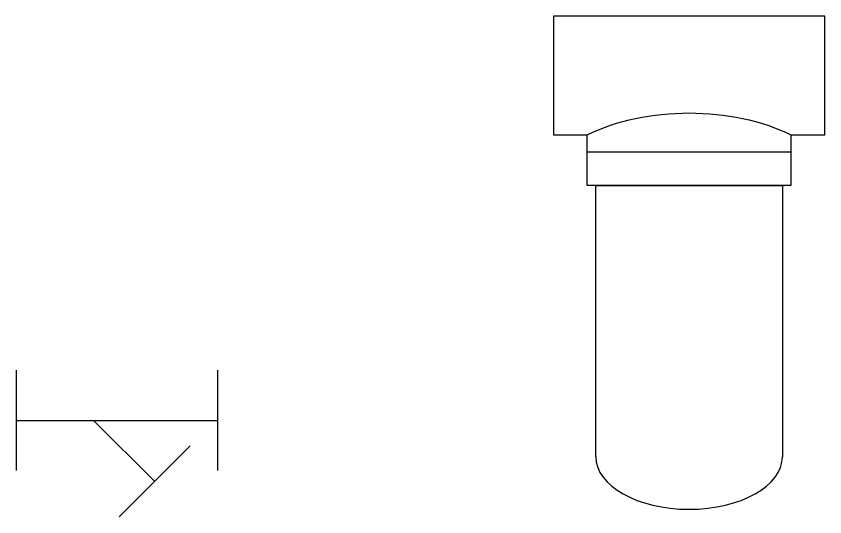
# Model space of a CAD drawing. Header units: millimetres. Extents: x -366 to 411, y -170 to 257.
# Drawn here: x 146.07 to 169.9, y 24.23 to 39 of the extents above; entities that cross this region are included whole.
import ezdxf

# ---------------------------------------------------------------- set-up
doc = ezdxf.new("R2010")
doc.units = ezdxf.units.MM
doc.layers.add('109', color=3, linetype='Continuous')
doc.styles.get("Standard").update_dxf_attribs({"font": 'arial.ttf'})

# ---------------------------------------------------------------- blocks, each defined once
blk = doc.blocks.new('Filter 45°')
for p, q in [((-2.966, 1.483), (-2.966, -1.483)), ((2.966, 1.483), (2.966, -1.483)), ((-2.966, 0), (2.966, 0)), ((-0.683, 0), (1.114, -1.797)), ((2.163, -0.748), (0.065, -2.846))]:
    blk.add_line(p, q)
at = {"flags": 1}
for tag, p, height in [('TYPE', (0, 0), 0.25), ('CONNECTIONTYPE', (0.233, -0.451), 0.1), ('DESCRIPTION', (0.257, -0.563), 0.0703)]:
    blk.add_attdef(tag, p, '', height=height, dxfattribs=at)
blk = doc.blocks.new('FILTRO-CARTUCCIA')
for p, q in [((8, 1.75), (0, 1.75)), ((0, 1.75), (0, -1.75)), ((8, -1.75), (8, 1.75)), ((0, -1.75), (1, -1.75)), ((1, -3.25), (1, -1.75)), ((7, -1.75), (8, -1.75)), ((7, -1.75), (7, -3.25)), ((7, -3.25), (1, -3.25))]:
    blk.add_line(p, q)
blk.add_lwpolyline([(1.25, -11.25), (1.25, -3.25), (6.75, -3.25), (6.75, -11.25)])
blk.add_ellipse((4, -11.25), major_axis=(2.75, 0), ratio=0.563706, start_param=3.141593, end_param=6.283185)
at = {"layer": '109'}
blk.add_line((1, -2.25), (7, -2.25), dxfattribs=at)
at = {"layer": '109', "extrusion": (0, 0, -1)}
blk.add_ellipse((4, -3.74), major_axis=(4.582, 0), ratio=0.574651, start_param=3.998511, end_param=5.426267, dxfattribs=at)
at = {"flags": 1}
for tag, p, height in [('TYPE', (2.669, -4.983), 0.25), ('CONNECTIONTYPE', (2.902, -5.434), 0.1), ('DESCRIPTION', (2.925, -5.547), 0.0703)]:
    blk.add_attdef(tag, p, '', height=height, dxfattribs=at)

msp = doc.modelspace()

# ---------------------------------------------------------------- block references
for name, p in [('FILTRO-CARTUCCIA', (161.898, 37.253)), ('Filter 45°', (149.033, 27.076))]:
    msp.add_blockref(name, p)

doc.saveas('drawing.dxf')
